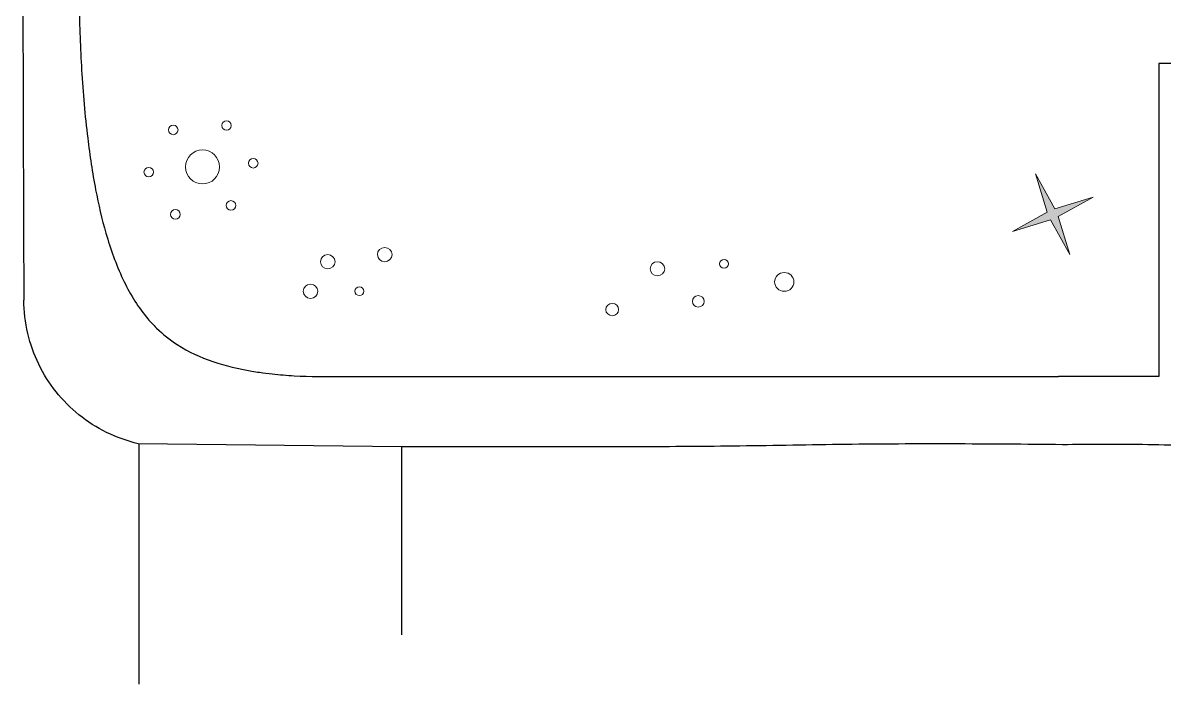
# Model space of a CAD drawing. Header units: millimetres. Extents: x -366 to 289, y -244 to 75.
# Drawn here: x -253.12 to -218.49, y -185.63 to -165.55 of the extents above; entities that cross this region are included whole.
import ezdxf

# ---------------------------------------------------------------- set-up
doc = ezdxf.new("R2010")
doc.units = ezdxf.units.MM
doc.header["$MEASUREMENT"] = 0
doc.layers.add('_U+56FE_U+5C42 1', color=7, linetype='Continuous')

# ---------------------------------------------------------------- blocks, each defined once
blk = doc.blocks.new('block 12')
at = {"layer": '_U+56FE_U+5C42 1', "color": 7, "lineweight": 25, "true_color": 0xffffff}
blk.add_lwpolyline([(-241.624, -184.127), (-241.624, -178.422)], dxfattribs=at)
blk = doc.blocks.new('block 13')
at = {"layer": '_U+56FE_U+5C42 1', "color": 7, "lineweight": 25, "true_color": 0xffffff}
blk.add_lwpolyline([(-249.599, -178.327), (-249.599, -185.627)], dxfattribs=at)
blk = doc.blocks.new('block 19')
at = {"layer": '_U+56FE_U+5C42 1', "color": 7, "lineweight": 25, "true_color": 0xffffff}
blk.add_lwpolyline([(-241.624, -178.422), (-249.623, -178.327)], dxfattribs=at)
blk = doc.blocks.new('block 20')
at = {"layer": '_U+56FE_U+5C42 1', "color": 7, "lineweight": 25, "true_color": 0xffffff}
blk.add_open_spline([(-253.123, -163.741), (-253.118, -167.148), (-253.108, -170.555), (-253.093, -173.962)], degree=3, dxfattribs=at)
blk = doc.blocks.new('block 24')
at = {"layer": '_U+56FE_U+5C42 1', "color": 7, "lineweight": 25, "true_color": 0xffffff}
blk.add_open_spline([(-221.568, -178.357), (-222.692, -178.343), (-223.817, -178.335), (-224.942, -178.333), (-226.012, -178.331), (-227.082, -178.335), (-228.152, -178.348), (-229.224, -178.361), (-230.295, -178.383), (-231.367, -178.397), (-232.401, -178.411), (-233.437, -178.416), (-234.472, -178.419), (-235.597, -178.421), (-236.722, -178.419), (-237.848, -178.419), (-239.106, -178.419), (-240.365, -178.421), (-241.624, -178.422)], degree=3, knots=[0, 0, 0, 0, 1, 1, 1, 2, 2, 2, 3, 3, 3, 4, 4, 4, 5, 5, 5, 6, 6, 6, 6], dxfattribs=at)
blk = doc.blocks.new('block 25')
at = {"layer": '_U+56FE_U+5C42 1', "color": 7, "lineweight": 25, "true_color": 0xffffff}
blk.add_open_spline([(-213.357, -178.435), (-214.41, -178.433), (-215.462, -178.431), (-216.514, -178.412), (-217.391, -178.395), (-218.268, -178.367), (-219.145, -178.354), (-219.953, -178.343), (-220.76, -178.346), (-221.568, -178.357)], degree=3, knots=[0, 0, 0, 0, 1, 1, 1, 2, 2, 2, 3, 3, 3, 3], dxfattribs=at)
blk = doc.blocks.new('block 29')
at = {"layer": '_U+56FE_U+5C42 1', "color": 7, "lineweight": 25, "true_color": 0xffffff}
blk.add_open_spline([(-249.623, -178.327), (-249.953, -178.247), (-250.277, -178.133), (-250.583, -177.983), (-250.882, -177.836), (-251.163, -177.656), (-251.422, -177.446), (-251.678, -177.24), (-251.911, -177.005), (-252.115, -176.748), (-252.32, -176.491), (-252.496, -176.211), (-252.64, -175.915), (-252.786, -175.616), (-252.899, -175.3), (-252.974, -174.976), (-253.051, -174.644), (-253.09, -174.303), (-253.094, -173.962)], degree=3, knots=[0, 0, 0, 0, 1, 1, 1, 2, 2, 2, 3, 3, 3, 4, 4, 4, 5, 5, 5, 6, 6, 6, 6], dxfattribs=at)
blk = doc.blocks.new('block 18')
at = {"layer": '_U+56FE_U+5C42 1'}
for name in ['block 20', 'block 29', 'block 19', 'block 24', 'block 25']:
    blk.add_blockref(name, (0, 0), dxfattribs=at)
blk = doc.blocks.new('block 16')
at = {"layer": '_U+56FE_U+5C42 1'}
blk.add_blockref('block 18', (0, 0), dxfattribs=at)
blk = doc.blocks.new('block 143')
at = {"layer": '_U+56FE_U+5C42 1', "color": 4, "lineweight": 25, "true_color": 0x00ffff}
blk.add_lwpolyline([(-243.428, -176.284), (-241.748, -176.283)], dxfattribs=at)
blk = doc.blocks.new('block 144')
at = {"layer": '_U+56FE_U+5C42 1', "color": 4, "lineweight": 25, "true_color": 0x00ffff}
blk.add_lwpolyline([(-207.646, -166.786), (-218.646, -166.786)], dxfattribs=at)
blk = doc.blocks.new('block 151')
at = {"layer": '_U+56FE_U+5C42 1', "color": 4, "lineweight": 25, "true_color": 0x00ffff}
blk.add_lwpolyline([(-218.646, -166.786), (-218.646, -176.284)], dxfattribs=at)
blk = doc.blocks.new('block 155')
at = {"layer": '_U+56FE_U+5C42 1', "color": 4, "lineweight": 25, "true_color": 0x00ffff}
blk.add_open_spline([(-218.646, -176.284), (-219.66, -176.283), (-220.674, -176.283), (-221.688, -176.285)], degree=3, dxfattribs=at)
blk = doc.blocks.new('block 156')
at = {"layer": '_U+56FE_U+5C42 1', "color": 4, "lineweight": 25, "true_color": 0x00ffff}
blk.add_open_spline([(-245.938, -176.157), (-245.81, -176.176), (-245.683, -176.192), (-245.555, -176.206)], degree=3, dxfattribs=at)
blk = doc.blocks.new('block 158')
at = {"layer": '_U+56FE_U+5C42 1', "color": 4, "lineweight": 25, "true_color": 0x00ffff}
blk.add_open_spline([(-249.367, -174.486), (-249.272, -174.601), (-249.17, -174.711), (-249.063, -174.816)], degree=3, dxfattribs=at)
blk = doc.blocks.new('block 159')
at = {"layer": '_U+56FE_U+5C42 1', "color": 4, "lineweight": 25, "true_color": 0x00ffff}
blk.add_open_spline([(-241.748, -176.283), (-241.347, -176.283), (-240.946, -176.283), (-240.546, -176.284), (-239.83, -176.284), (-239.114, -176.286), (-238.398, -176.286), (-237.753, -176.286), (-237.108, -176.285), (-236.463, -176.285), (-235.835, -176.285), (-235.208, -176.285), (-234.581, -176.285), (-233.98, -176.285), (-233.378, -176.285), (-232.776, -176.285), (-232.088, -176.285), (-231.4, -176.286), (-230.713, -176.286), (-230.15, -176.285), (-229.588, -176.285), (-229.025, -176.285), (-228.481, -176.285), (-227.937, -176.286), (-227.392, -176.286), (-226.649, -176.286), (-225.905, -176.285), (-225.161, -176.285), (-224.004, -176.284), (-222.846, -176.285), (-221.688, -176.285)], degree=3, knots=[0, 0, 0, 0, 1, 1, 1, 2, 2, 2, 3, 3, 3, 4, 4, 4, 5, 5, 5, 6, 6, 6, 7, 7, 7, 8, 8, 8, 9, 9, 9, 10, 10, 10, 10], dxfattribs=at)
blk = doc.blocks.new('block 163')
at = {"layer": '_U+56FE_U+5C42 1', "color": 4, "lineweight": 25, "true_color": 0x00ffff}
blk.add_open_spline([(-246.704, -122.472), (-246.802, -122.495), (-246.9, -122.519), (-246.997, -122.546), (-247.335, -122.638), (-247.667, -122.754), (-247.982, -122.906), (-248.305, -123.063), (-248.611, -123.258), (-248.882, -123.493), (-249.166, -123.74), (-249.411, -124.03), (-249.623, -124.341), (-249.849, -124.674), (-250.037, -125.031), (-250.196, -125.4), (-250.373, -125.81), (-250.515, -126.234), (-250.634, -126.664), (-250.75, -127.08), (-250.844, -127.501), (-250.924, -127.925), (-251.018, -128.422), (-251.094, -128.924), (-251.155, -129.427), (-251.237, -130.097), (-251.295, -130.769), (-251.336, -131.443), (-251.374, -132.06), (-251.397, -132.679), (-251.412, -133.298), (-251.429, -134.026), (-251.432, -134.754), (-251.433, -135.483), (-251.435, -136.428), (-251.433, -137.373), (-251.432, -138.318), (-251.43, -139.282), (-251.43, -140.246), (-251.43, -141.21), (-251.43, -142.3), (-251.431, -143.39), (-251.431, -144.48), (-251.432, -145.672), (-251.432, -146.863), (-251.431, -148.055), (-251.431, -149.233), (-251.431, -150.41), (-251.431, -151.588), (-251.431, -152.676), (-251.431, -153.764), (-251.431, -154.852), (-251.431, -155.825), (-251.431, -156.797), (-251.431, -157.77), (-251.431, -158.756), (-251.431, -159.743), (-251.432, -160.73), (-251.433, -161.516), (-251.434, -162.303), (-251.433, -163.09), (-251.432, -163.72), (-251.429, -164.35), (-251.417, -164.981), (-251.403, -165.648), (-251.379, -166.314), (-251.339, -166.98), (-251.297, -167.671), (-251.239, -168.361), (-251.155, -169.048), (-251.092, -169.572), (-251.014, -170.096), (-250.914, -170.615), (-250.828, -171.059), (-250.727, -171.501), (-250.601, -171.936), (-250.464, -172.412), (-250.297, -172.881), (-250.085, -173.33), (-249.893, -173.736), (-249.663, -174.125), (-249.378, -174.472), (-249.375, -174.477), (-249.371, -174.481), (-249.367, -174.486)], degree=3, knots=[0, 0, 0, 0, 1, 1, 1, 2, 2, 2, 3, 3, 3, 4, 4, 4, 5, 5, 5, 6, 6, 6, 7, 7, 7, 8, 8, 8, 9, 9, 9, 10, 10, 10, 11, 11, 11, 12, 12, 12, 13, 13, 13, 14, 14, 14, 15, 15, 15, 16, 16, 16, 17, 17, 17, 18, 18, 18, 19, 19, 19, 20, 20, 20, 21, 21, 21, 22, 22, 22, 23, 23, 23, 24, 24, 24, 25, 25, 25, 26, 26, 26, 27, 27, 27, 28, 28, 28, 28], dxfattribs=at)
blk = doc.blocks.new('block 164')
at = {"layer": '_U+56FE_U+5C42 1', "color": 4, "lineweight": 25, "true_color": 0x00ffff}
blk.add_open_spline([(-249.063, -174.816), (-248.872, -175.003), (-248.663, -175.172), (-248.439, -175.317), (-248.103, -175.536), (-247.734, -175.7), (-247.354, -175.829), (-246.969, -175.96), (-246.573, -176.053), (-246.174, -176.121), (-246.095, -176.134), (-246.016, -176.146), (-245.938, -176.157)], degree=3, knots=[0, 0, 0, 0, 1, 1, 1, 2, 2, 2, 3, 3, 3, 4, 4, 4, 4], dxfattribs=at)
blk = doc.blocks.new('block 165')
at = {"layer": '_U+56FE_U+5C42 1', "color": 4, "lineweight": 25, "true_color": 0x00ffff}
blk.add_open_spline([(-245.555, -176.206), (-245.332, -176.23), (-245.109, -176.247), (-244.885, -176.261), (-244.4, -176.289), (-243.914, -176.295), (-243.428, -176.284)], degree=3, knots=[0, 0, 0, 0, 1, 1, 1, 2, 2, 2, 2], dxfattribs=at)
blk = doc.blocks.new('block 330')
at = {"layer": '_U+56FE_U+5C42 1', "lineweight": 0}
for points in [[(-241.919, -172.585), (-241.919, -172.704), (-242.018, -172.8), (-242.14, -172.8), (-242.262, -172.8), (-242.362, -172.704), (-242.362, -172.585), (-242.362, -172.467), (-242.263, -172.37), (-242.14, -172.37), (-242.018, -172.37), (-241.919, -172.467), (-241.919, -172.585)], [(-243.647, -172.8), (-243.647, -172.918), (-243.747, -173.014), (-243.869, -173.014), (-243.991, -173.014), (-244.09, -172.918), (-244.09, -172.8), (-244.09, -172.681), (-243.991, -172.585), (-243.869, -172.585), (-243.747, -172.585), (-243.647, -172.681), (-243.647, -172.8)], [(-233.642, -173.014), (-233.642, -173.133), (-233.741, -173.229), (-233.863, -173.229), (-233.986, -173.229), (-234.085, -173.133), (-234.085, -173.014), (-234.085, -172.896), (-233.986, -172.8), (-233.864, -172.8), (-233.741, -172.8), (-233.642, -172.896), (-233.642, -173.014)], [(-231.707, -172.866), (-231.707, -172.938), (-231.767, -172.996), (-231.842, -172.996), (-231.917, -172.996), (-231.977, -172.938), (-231.977, -172.866), (-231.977, -172.793), (-231.916, -172.735), (-231.842, -172.735), (-231.767, -172.735), (-231.707, -172.793), (-231.707, -172.866)], [(-229.722, -173.413), (-229.722, -173.57), (-229.853, -173.698), (-230.015, -173.698), (-230.177, -173.698), (-230.309, -173.571), (-230.309, -173.413), (-230.309, -173.256), (-230.177, -173.129), (-230.015, -173.129), (-229.853, -173.129), (-229.722, -173.256), (-229.722, -173.413)], [(-244.171, -173.698), (-244.171, -173.816), (-244.27, -173.912), (-244.393, -173.912), (-244.515, -173.912), (-244.614, -173.816), (-244.614, -173.698), (-244.614, -173.579), (-244.515, -173.483), (-244.393, -173.483), (-244.271, -173.483), (-244.171, -173.579), (-244.171, -173.698)], [(-242.774, -173.698), (-242.774, -173.77), (-242.834, -173.829), (-242.909, -173.829), (-242.983, -173.829), (-243.044, -173.77), (-243.044, -173.698), (-243.044, -173.626), (-242.983, -173.567), (-242.909, -173.567), (-242.834, -173.567), (-242.774, -173.626), (-242.774, -173.698)], [(-232.445, -174.003), (-232.445, -174.1), (-232.526, -174.178), (-232.625, -174.178), (-232.724, -174.178), (-232.805, -174.1), (-232.805, -174.003), (-232.805, -173.907), (-232.724, -173.829), (-232.625, -173.829), (-232.526, -173.829), (-232.445, -173.907), (-232.445, -174.003)], [(-235.043, -174.254), (-235.043, -174.358), (-235.13, -174.442), (-235.237, -174.442), (-235.344, -174.442), (-235.431, -174.358), (-235.431, -174.254), (-235.431, -174.15), (-235.344, -174.066), (-235.237, -174.066), (-235.13, -174.066), (-235.044, -174.15), (-235.043, -174.254)]]:
    blk.add_open_spline(points, degree=3, knots=[0, 0, 0, 0, 1, 1, 1, 2, 2, 2, 3, 3, 3, 4, 4, 4, 4], dxfattribs=at)
blk = doc.blocks.new('block 337')
at = {"layer": '_U+56FE_U+5C42 1', "lineweight": 0}
blk.add_open_spline([(-247.153, -169.923), (-247.153, -170.208), (-247.384, -170.438), (-247.669, -170.438), (-247.953, -170.438), (-248.184, -170.208), (-248.184, -169.923), (-248.184, -169.638), (-247.953, -169.407), (-247.669, -169.407), (-247.384, -169.407), (-247.153, -169.638), (-247.153, -169.923)], degree=3, knots=[0, 0, 0, 0, 1, 1, 1, 2, 2, 2, 3, 3, 3, 4, 4, 4, 4], dxfattribs=at)
blk = doc.blocks.new('block 336')
at = {"layer": '_U+56FE_U+5C42 1', "lineweight": 0}
for points in [[(-248.414, -168.798), (-248.414, -168.878), (-248.479, -168.943), (-248.56, -168.943), (-248.64, -168.943), (-248.705, -168.878), (-248.705, -168.798), (-248.705, -168.717), (-248.64, -168.652), (-248.56, -168.652), (-248.479, -168.652), (-248.414, -168.717), (-248.414, -168.798)], [(-246.796, -168.663), (-246.796, -168.743), (-246.861, -168.808), (-246.941, -168.808), (-247.021, -168.808), (-247.087, -168.743), (-247.087, -168.663), (-247.087, -168.582), (-247.021, -168.517), (-246.941, -168.517), (-246.861, -168.517), (-246.796, -168.582), (-246.796, -168.663)], [(-245.986, -169.809), (-245.986, -169.89), (-246.051, -169.955), (-246.132, -169.955), (-246.212, -169.955), (-246.277, -169.89), (-246.277, -169.809), (-246.277, -169.729), (-246.212, -169.664), (-246.132, -169.664), (-246.051, -169.664), (-245.986, -169.729), (-245.986, -169.809)], [(-249.156, -170.079), (-249.156, -170.159), (-249.221, -170.225), (-249.302, -170.225), (-249.382, -170.225), (-249.447, -170.159), (-249.447, -170.079), (-249.447, -169.999), (-249.382, -169.934), (-249.302, -169.934), (-249.221, -169.934), (-249.156, -169.999), (-249.156, -170.079)], [(-246.661, -171.091), (-246.661, -171.171), (-246.726, -171.236), (-246.806, -171.236), (-246.886, -171.236), (-246.952, -171.171), (-246.952, -171.091), (-246.952, -171.011), (-246.886, -170.945), (-246.806, -170.945), (-246.726, -170.945), (-246.661, -171.011), (-246.661, -171.091)], [(-248.347, -171.361), (-248.347, -171.441), (-248.412, -171.506), (-248.492, -171.506), (-248.573, -171.506), (-248.638, -171.441), (-248.638, -171.361), (-248.638, -171.28), (-248.573, -171.215), (-248.492, -171.215), (-248.412, -171.215), (-248.347, -171.28), (-248.347, -171.361)]]:
    blk.add_open_spline(points, degree=3, knots=[0, 0, 0, 0, 1, 1, 1, 2, 2, 2, 3, 3, 3, 4, 4, 4, 4], dxfattribs=at)
at = {"layer": '_U+56FE_U+5C42 1'}
blk.add_blockref('block 337', (0, 0), dxfattribs=at)
blk = doc.blocks.new('block 194')
at = {"layer": '_U+56FE_U+5C42 1', "true_color": 0xfafcfb}
h = blk.add_hatch(color=7, dxfattribs=at)
h.dxf.hatch_style = 2
h.paths.add_polyline_path([(-221.348, -172.585), (-221.935, -171.524), (-223.093, -171.882), (-222.032, -171.295), (-222.39, -170.136), (-221.803, -171.197), (-220.644, -170.839), (-221.705, -171.426)])
at = {"layer": '_U+56FE_U+5C42 1', "lineweight": 0}
blk.add_lwpolyline([(-221.348, -172.585), (-221.935, -171.524), (-223.093, -171.882), (-222.032, -171.295), (-222.39, -170.136), (-221.803, -171.197), (-220.644, -170.839), (-221.705, -171.426), (-221.348, -172.585)], dxfattribs=at)
at = {"layer": '_U+56FE_U+5C42 1'}
for name in ['block 336', 'block 330']:
    blk.add_blockref(name, (0, 0), dxfattribs=at)

msp = doc.modelspace()

# ---------------------------------------------------------------- block references
at = {"layer": '_U+56FE_U+5C42 1'}
for name in ['block 16', 'block 194', 'block 163', 'block 144', 'block 151', 'block 158', 'block 164', 'block 156', 'block 165', 'block 143', 'block 159', 'block 155', 'block 13', 'block 12']:
    msp.add_blockref(name, (0, 0), dxfattribs=at)

doc.saveas('drawing.dxf')
